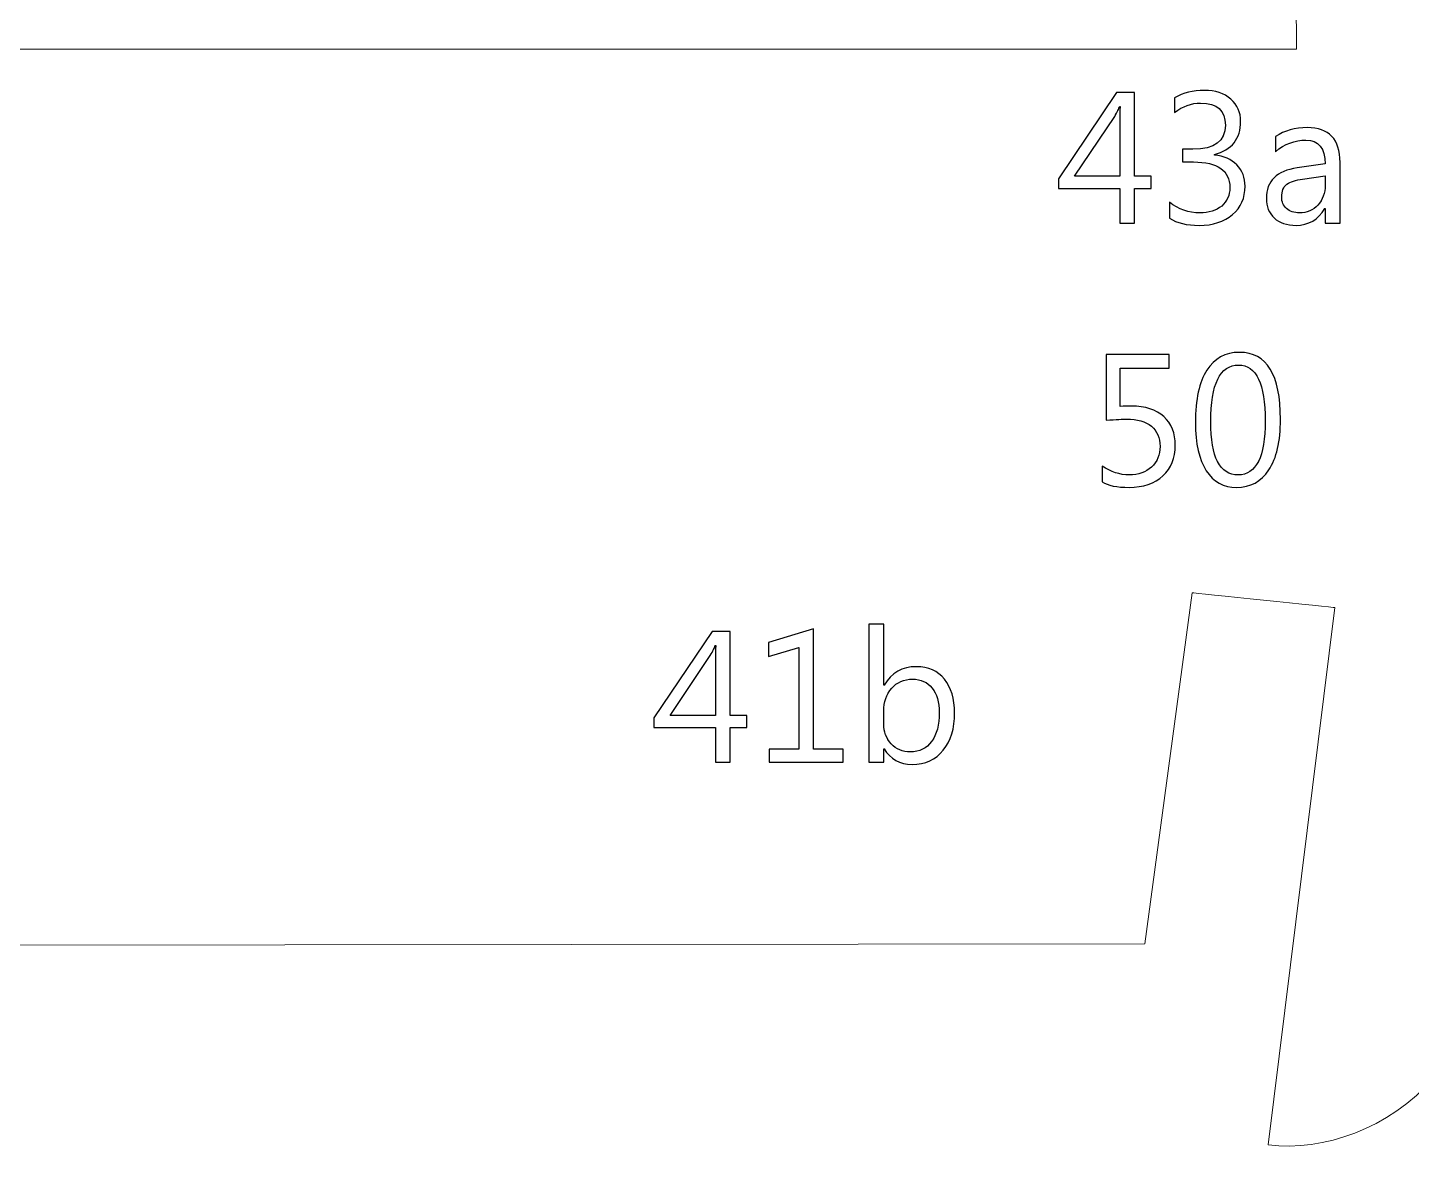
# Model space of a CAD drawing. Header units: centimetres. Extents: x -370 to 378, y -504 to 433.
# Drawn here: x 120.2 to 180, y 212.7 to 261.2 of the extents above; entities that cross this region are included whole.
import ezdxf

# ---------------------------------------------------------------- set-up
doc = ezdxf.new("R2010")
doc.units = ezdxf.units.CM
doc.header["$MEASUREMENT"] = 0
doc.layers.add('Camada 1', color=7, linetype='Continuous')
doc.layers.add('Camada 2', color=20, linetype='Continuous')

msp = doc.modelspace()

# ---------------------------------------------------------------- linework, layer by layer
at = {"layer": 'Camada 1', "lineweight": 9}
msp.add_open_spline([(216.721, 265.254), (216.721, 265.254), (230.116, 265.318), (230.116, 265.318), (230.116, 265.318), (230.116, 265.318), (230.103, 244.768), (230.103, 244.768), (230.103, 244.768), (230.103, 244.768), (236.36, 244.767), (236.36, 244.767), (236.36, 244.767), (236.36, 244.767), (236.371, 265.182), (236.371, 265.182), (236.371, 265.182), (236.371, 265.182), (256.209, 265.182), (256.209, 265.182), (256.209, 265.182), (256.209, 265.182), (256.209, 244.767), (256.209, 244.767), (256.209, 244.767), (256.209, 244.767), (262.443, 244.768), (262.443, 244.768), (262.443, 244.768), (262.443, 244.768), (262.445, 265.213), (262.445, 265.213), (262.445, 265.213), (262.445, 265.213), (282.346, 265.204), (282.346, 265.204), (282.346, 265.204), (282.346, 265.204), (282.296, 244.775), (282.296, 244.775), (282.296, 244.775), (282.296, 244.775), (288.629, 244.768), (288.629, 244.768), (288.629, 244.768), (288.629, 244.768), (288.652, 265.258), (288.652, 265.258), (288.652, 265.258), (288.652, 265.258), (308.479, 265.277), (308.479, 265.277), (308.479, 265.277), (308.479, 265.277), (308.479, 244.77), (308.479, 244.77), (308.479, 244.77), (308.479, 244.77), (314.689, 244.774), (314.689, 244.774), (314.689, 244.774), (314.689, 244.774), (314.79, 265.253), (314.79, 265.253), (314.79, 265.253), (314.79, 265.253), (334.828, 265.214), (334.828, 265.214), (334.828, 265.214), (334.828, 265.214), (334.892, 244.769), (334.892, 244.769), (334.892, 244.769), (334.892, 244.769), (341.063, 244.77), (341.063, 244.77), (341.063, 244.77), (341.063, 244.77), (341.094, 265.214), (341.094, 265.214), (341.094, 265.214), (341.094, 265.214), (366.922, 265.225), (366.922, 265.225), (366.922, 265.225), (366.922, 265.225), (366.966, 256.867), (366.966, 256.867), (366.966, 256.867), (366.966, 256.867), (360.754, 256.873), (360.754, 256.873), (360.754, 256.873), (360.754, 256.873), (360.754, 232.292), (360.754, 232.292), (360.754, 232.292), (360.754, 232.292), (366.964, 232.296), (366.964, 232.296), (366.964, 232.296), (366.964, 232.296), (366.963, 224.01), (366.963, 224.01), (366.963, 224.01), (366.963, 224.01), (210.199, 224.007), (210.199, 224.007), (210.199, 224.007), (210.199, 224.007), (210.193, 236.573), (210.193, 236.573), (210.193, 236.573), (210.193, 236.573), (189.145, 236.573), (189.145, 236.573), (189.145, 236.573), (185.916, 236.501), (184.439, 233.061), (184.413, 226.826), (184.413, 226.826), (184.673, 216.628), (178.684, 212.355), (173.821, 212.903), (173.821, 212.903), (173.821, 212.903), (176.697, 236.149), (176.697, 236.149), (176.697, 236.149), (176.697, 236.149), (170.539, 236.789), (170.539, 236.789), (170.539, 236.789), (170.539, 236.789), (168.49, 221.602), (168.49, 221.602), (168.49, 221.602), (168.49, 221.602), (4.291, 221.42), (4.291, 221.42), (4.291, 221.42), (4.291, 221.42), (4.288, 209.376), (4.288, 209.376), (4.288, 209.376), (4.288, 209.376), (-1.971, 209.374), (-1.971, 209.374), (-1.971, 209.374), (-1.971, 209.374), (-2.239, 168.069), (-2.239, 168.069), (-2.239, 168.069), (-2.239, 168.069), (-66.592, 160.863), (-66.592, 160.863), (-66.592, 160.863), (-66.592, 160.863), (-120.101, 160.892), (-120.101, 160.892), (-120.101, 160.892), (-122.907, 159.848), (-124.083, 157.497), (-123.291, 153.568), (-123.291, 153.568), (-123.291, 153.568), (-121.417, 147.705), (-121.417, 147.705), (-121.417, 147.705), (-119.664, 142.218), (-119.162, 139.073), (-123.559, 137.253), (-123.559, 137.253), (-123.559, 137.253), (-131.456, 134.303), (-131.456, 134.303), (-131.456, 134.303), (-142.328, 129.369), (-143.928, 118.845), (-139.185, 104.494), (-139.185, 104.494), (-136.723, 96.587), (-139.695, 91.079), (-144.309, 92.767), (-144.309, 92.767), (-144.309, 92.767), (-196.019, 110.18), (-196.019, 110.18), (-196.019, 110.18), (-194.826, 114.677), (-193.391, 119.174), (-191.716, 123.67), (-191.716, 123.67), (-191.716, 123.67), (-176.995, 117.362), (-176.995, 117.362), (-176.995, 117.362), (-176.995, 117.362), (-174.937, 123.295), (-174.937, 123.295), (-174.937, 123.295), (-174.937, 123.295), (-189.72, 129.603), (-189.72, 129.603), (-189.72, 129.603), (-187.47, 134.471), (-185.1, 139.218), (-182.609, 143.842), (-182.609, 143.842), (-182.609, 143.842), (-167.889, 135.786), (-167.889, 135.786), (-167.889, 135.786), (-167.889, 135.786), (-164.645, 141.095), (-164.645, 141.095), (-164.645, 141.095), (-164.645, 141.095), (-179.178, 149.214), (-179.178, 149.214), (-179.178, 149.214), (-176.797, 153.396), (-174.316, 157.382), (-171.694, 161.08), (-171.694, 161.08), (-171.694, 161.08), (-158.221, 152.024), (-158.221, 152.024), (-158.221, 152.024), (-158.221, 152.024), (-154.852, 157.145), (-154.852, 157.145), (-154.852, 157.145), (-154.852, 157.145), (-168.138, 166.201), (-168.138, 166.201), (-168.138, 166.201), (-165.271, 169.951), (-162.563, 173.777), (-160.029, 177.692), (-160.029, 177.692), (-160.029, 177.692), (-146.12, 169.011), (-146.12, 169.011), (-146.12, 169.011), (-146.12, 169.011), (-143.438, 174.444), (-143.438, 174.444), (-143.438, 174.444), (-143.438, 174.444), (-157.035, 183.25), (-157.035, 183.25), (-157.035, 183.25), (-151.695, 195.771), (-155.396, 206.053), (-170.299, 212.164), (-170.299, 212.164), (-196.331, 218.03), (-225.837, 215.086), (-252.767, 201.797), (-252.767, 201.797), (-272.125, 191.19), (-291.085, 177.8), (-311.371, 166), (-311.371, 166), (-321.658, 159.339), (-331.851, 153.367), (-342.736, 148.568), (-342.736, 148.568), (-346.86, 147.224), (-349.73, 146.708), (-351.28, 147.57), (-351.28, 147.57), (-360.973, 156.269), (-365.918, 177.156), (-365.135, 212.753), (-365.135, 212.753), (-363.041, 242.961), (-358.027, 262.687), (-349.489, 269.76), (-349.489, 269.76), (-341.694, 272.706), (-312.337, 273.158), (-268.236, 269.823), (-268.236, 269.823), (-238.219, 267.466), (-208.36, 264.64), (-178.599, 261.521), (-178.599, 261.521), (-161.15, 259.512), (-146.663, 274.84), (-133.661, 298.457), (-133.661, 298.457), (-137.932, 299.192), (-140.952, 302.511), (-141.329, 309.219), (-141.329, 309.219), (-141.246, 317.163), (-137.792, 321.124), (-131.21, 321.7), (-131.21, 321.7), (-128.465, 321.723), (-125.72, 321.692), (-122.976, 321.377), (-122.976, 321.377), (-119.251, 320.932), (-117.518, 322.574), (-117.641, 327.134), (-117.641, 327.134), (-117.641, 327.134), (-117.584, 336.153), (-117.584, 336.153), (-117.584, 336.153), (-117.584, 336.153), (-110.776, 336.152), (-110.776, 336.152), (-110.776, 336.152), (-110.776, 336.152), (-110.773, 349.137), (-110.773, 349.137), (-110.773, 349.137), (-110.773, 349.137), (-99.344, 349.13), (-99.344, 349.13), (-99.344, 349.13), (-99.344, 349.13), (-88.153, 362.878), (-88.153, 362.878), (-88.153, 362.878), (-88.153, 362.878), (-34.119, 362.869), (-34.119, 362.869), (-34.119, 362.869), (-34.119, 362.869), (-34.106, 340.512), (-34.106, 340.512), (-34.106, 340.512), (-34.106, 340.512), (-27.597, 340.514), (-27.597, 340.514), (-27.597, 340.514), (-27.597, 340.514), (-27.691, 325.715), (-27.691, 325.715), (-27.691, 325.715), (-27.873, 322.531), (-30.047, 321.13), (-33.358, 320.596), (-33.358, 320.596), (-33.358, 320.596), (-44.151, 320.594), (-44.151, 320.594), (-44.151, 320.594), (-44.151, 320.594), (-44.155, 311.191), (-44.155, 311.191), (-44.155, 311.191), (-44.155, 311.191), (-32.849, 311.191), (-32.849, 311.191), (-32.849, 311.191), (-18.571, 310.629), (-10.255, 308.442), (-6.272, 303.592), (-6.272, 303.592), (-3.714, 300.56), (-2.148, 297.196), (-2.032, 293.351), (-2.032, 293.351), (-2.032, 293.351), (-1.901, 274.856), (-1.901, 274.856), (-1.901, 274.856), (-1.901, 274.856), (4.408, 274.86), (4.408, 274.86), (4.408, 274.86), (4.408, 274.86), (4.426, 260.305), (4.426, 260.305), (4.426, 260.305), (4.426, 260.305), (175.044, 260.301), (175.044, 260.301), (175.044, 260.301), (175.044, 260.301), (175.017, 268.365), (175.017, 268.365), (175.017, 268.365), (179.182, 281.411), (183.274, 295.03), (187.51, 307.504), (187.51, 307.504), (189.372, 313.034), (192.544, 316.081), (197.008, 315.926), (197.008, 315.926), (202.874, 315.367), (206.189, 311.724), (207.985, 306.102), (207.985, 306.102), (211.365, 293.082), (213.787, 278.849), (216.721, 265.254)], degree=3, knots=[0, 0, 0, 0, 0.009804, 0.009804, 0.009804, 0.009804, 0.019608, 0.019608, 0.019608, 0.019608, 0.029412, 0.029412, 0.029412, 0.029412, 0.039216, 0.039216, 0.039216, 0.039216, 0.04902, 0.04902, 0.04902, 0.04902, 0.058824, 0.058824, 0.058824, 0.058824, 0.068627, 0.068627, 0.068627, 0.068627, 0.078431, 0.078431, 0.078431, 0.078431, 0.088235, 0.088235, 0.088235, 0.088235, 0.098039, 0.098039, 0.098039, 0.098039, 0.107843, 0.107843, 0.107843, 0.107843, 0.117647, 0.117647, 0.117647, 0.117647, 0.127451, 0.127451, 0.127451, 0.127451, 0.137255, 0.137255, 0.137255, 0.137255, 0.147059, 0.147059, 0.147059, 0.147059, 0.156863, 0.156863, 0.156863, 0.156863, 0.166667, 0.166667, 0.166667, 0.166667, 0.176471, 0.176471, 0.176471, 0.176471, 0.186275, 0.186275, 0.186275, 0.186275, 0.196078, 0.196078, 0.196078, 0.196078, 0.205882, 0.205882, 0.205882, 0.205882, 0.215686, 0.215686, 0.215686, 0.215686, 0.22549, 0.22549, 0.22549, 0.22549, 0.235294, 0.235294, 0.235294, 0.235294, 0.245098, 0.245098, 0.245098, 0.245098, 0.254902, 0.254902, 0.254902, 0.254902, 0.264706, 0.264706, 0.264706, 0.264706, 0.27451, 0.27451, 0.27451, 0.27451, 0.284314, 0.284314, 0.284314, 0.284314, 0.294118, 0.294118, 0.294118, 0.294118, 0.303922, 0.303922, 0.303922, 0.303922, 0.313725, 0.313725, 0.313725, 0.313726, 0.323529, 0.323529, 0.323529, 0.323529, 0.333333, 0.333333, 0.333333, 0.333333, 0.343137, 0.343137, 0.343137, 0.343137, 0.352941, 0.352941, 0.352941, 0.352941, 0.362745, 0.362745, 0.362745, 0.362745, 0.372549, 0.372549, 0.372549, 0.372549, 0.382353, 0.382353, 0.382353, 0.382353, 0.392157, 0.392157, 0.392157, 0.392157, 0.401961, 0.401961, 0.401961, 0.401961, 0.411765, 0.411765, 0.411765, 0.411765, 0.421569, 0.421569, 0.421569, 0.421569, 0.431373, 0.431373, 0.431373, 0.431373, 0.441176, 0.441176, 0.441176, 0.441176, 0.45098, 0.45098, 0.45098, 0.45098, 0.460784, 0.460784, 0.460784, 0.460784, 0.470588, 0.470588, 0.470588, 0.470588, 0.480392, 0.480392, 0.480392, 0.480392, 0.490196, 0.490196, 0.490196, 0.490196, 0.5, 0.5, 0.5, 0.5, 0.509804, 0.509804, 0.509804, 0.509804, 0.519608, 0.519608, 0.519608, 0.519608, 0.529412, 0.529412, 0.529412, 0.529412, 0.539216, 0.539216, 0.539216, 0.539216, 0.54902, 0.54902, 0.54902, 0.54902, 0.558824, 0.558824, 0.558824, 0.558824, 0.568627, 0.568627, 0.568627, 0.568627, 0.578431, 0.578431, 0.578431, 0.578431, 0.588235, 0.588235, 0.588235, 0.588235, 0.598039, 0.598039, 0.598039, 0.598039, 0.607843, 0.607843, 0.607843, 0.607843, 0.617647, 0.617647, 0.617647, 0.617647, 0.627451, 0.627451, 0.627451, 0.627451, 0.637255, 0.637255, 0.637255, 0.637255, 0.647059, 0.647059, 0.647059, 0.647059, 0.656863, 0.656863, 0.656863, 0.656863, 0.666667, 0.666667, 0.666667, 0.666667, 0.676471, 0.676471, 0.676471, 0.676471, 0.686275, 0.686275, 0.686275, 0.686275, 0.696078, 0.696078, 0.696078, 0.696078, 0.705882, 0.705882, 0.705882, 0.705882, 0.715686, 0.715686, 0.715686, 0.715686, 0.72549, 0.72549, 0.72549, 0.72549, 0.735294, 0.735294, 0.735294, 0.735294, 0.745098, 0.745098, 0.745098, 0.745098, 0.754902, 0.754902, 0.754902, 0.754902, 0.764706, 0.764706, 0.764706, 0.764706, 0.77451, 0.77451, 0.77451, 0.77451, 0.784314, 0.784314, 0.784314, 0.784314, 0.794118, 0.794118, 0.794118, 0.794118, 0.803922, 0.803922, 0.803922, 0.803922, 0.813725, 0.813725, 0.813725, 0.813726, 0.823529, 0.823529, 0.823529, 0.823529, 0.833333, 0.833333, 0.833333, 0.833333, 0.843137, 0.843137, 0.843137, 0.843137, 0.852941, 0.852941, 0.852941, 0.852941, 0.862745, 0.862745, 0.862745, 0.862745, 0.872549, 0.872549, 0.872549, 0.872549, 0.882353, 0.882353, 0.882353, 0.882353, 0.892157, 0.892157, 0.892157, 0.892157, 0.901961, 0.901961, 0.901961, 0.901961, 0.911765, 0.911765, 0.911765, 0.911765, 0.921569, 0.921569, 0.921569, 0.921569, 0.931373, 0.931373, 0.931373, 0.931373, 0.941176, 0.941176, 0.941176, 0.941176, 0.95098, 0.95098, 0.95098, 0.95098, 0.960784, 0.960784, 0.960784, 0.960784, 0.970588, 0.970588, 0.970588, 0.970588, 0.980392, 0.980392, 0.980392, 0.980392, 1, 1, 1, 1], dxfattribs=at)
at = {"layer": 'Camada 2'}
for points, knots in [([(169.557, 252.988), (169.557, 252.988), (169.557, 253.681), (169.557, 253.681), (169.557, 253.681), (169.943, 253.375), (170.379, 253.222), (170.865, 253.222), (170.865, 253.222), (171.26, 253.222), (171.574, 253.32), (171.81, 253.518), (171.81, 253.518), (172.045, 253.715), (172.162, 253.981), (172.162, 254.315), (172.162, 254.315), (172.162, 255.054), (171.638, 255.424), (170.59, 255.424), (170.59, 255.424), (170.59, 255.424), (170.121, 255.424), (170.121, 255.424), (170.121, 255.424), (170.121, 255.424), (170.121, 255.972), (170.121, 255.972), (170.121, 255.972), (170.121, 255.972), (170.568, 255.972), (170.568, 255.972), (170.568, 255.972), (171.502, 255.972), (171.968, 256.319), (171.968, 257.011), (171.968, 257.011), (171.968, 257.652), (171.612, 257.972), (170.9, 257.972), (170.9, 257.972), (170.502, 257.972), (170.127, 257.838), (169.775, 257.569), (169.775, 257.569), (169.775, 257.569), (169.775, 258.198), (169.775, 258.198), (169.775, 258.198), (170.137, 258.413), (170.566, 258.52), (171.06, 258.52), (171.06, 258.52), (171.535, 258.52), (171.916, 258.394), (172.202, 258.143), (172.202, 258.143), (172.487, 257.89), (172.63, 257.567), (172.63, 257.173), (172.63, 257.173), (172.63, 256.43), (172.252, 255.952), (171.495, 255.739), (171.495, 255.739), (171.495, 255.739), (171.495, 255.723), (171.495, 255.723), (171.495, 255.723), (171.901, 255.684), (172.224, 255.542), (172.463, 255.296), (172.463, 255.296), (172.703, 255.05), (172.823, 254.743), (172.823, 254.376), (172.823, 254.376), (172.823, 253.868), (172.642, 253.46), (172.277, 253.148), (172.277, 253.148), (171.913, 252.837), (171.433, 252.681), (170.838, 252.681), (170.838, 252.681), (170.301, 252.681), (169.874, 252.784), (169.557, 252.988)], [0, 0, 0, 0, 0.043478, 0.043478, 0.043478, 0.043478, 0.086957, 0.086957, 0.086957, 0.086957, 0.130435, 0.130435, 0.130435, 0.130435, 0.173913, 0.173913, 0.173913, 0.173913, 0.217391, 0.217391, 0.217391, 0.217391, 0.26087, 0.26087, 0.26087, 0.26087, 0.304348, 0.304348, 0.304348, 0.304348, 0.347826, 0.347826, 0.347826, 0.347826, 0.391304, 0.391304, 0.391304, 0.391304, 0.434783, 0.434783, 0.434783, 0.434783, 0.478261, 0.478261, 0.478261, 0.478261, 0.521739, 0.521739, 0.521739, 0.521739, 0.565217, 0.565217, 0.565217, 0.565217, 0.608696, 0.608696, 0.608696, 0.608696, 0.652174, 0.652174, 0.652174, 0.652174, 0.695652, 0.695652, 0.695652, 0.695652, 0.73913, 0.73913, 0.73913, 0.73913, 0.782609, 0.782609, 0.782609, 0.782609, 0.826087, 0.826087, 0.826087, 0.826087, 0.869565, 0.869565, 0.869565, 0.869565, 0.913043, 0.913043, 0.913043, 0.913043, 1, 1, 1, 1]), ([(168.767, 254.278), (168.767, 254.278), (168.041, 254.278), (168.041, 254.278), (168.041, 254.278), (168.041, 254.278), (168.041, 252.778), (168.041, 252.778), (168.041, 252.778), (168.041, 252.778), (167.404, 252.778), (167.404, 252.778), (167.404, 252.778), (167.404, 252.778), (167.404, 254.278), (167.404, 254.278), (167.404, 254.278), (167.404, 254.278), (164.75, 254.278), (164.75, 254.278), (164.75, 254.278), (164.75, 254.278), (164.75, 254.7), (164.75, 254.7), (164.75, 254.7), (164.75, 254.7), (167.262, 258.424), (167.262, 258.424), (167.262, 258.424), (167.262, 258.424), (168.041, 258.424), (168.041, 258.424), (168.041, 258.424), (168.041, 258.424), (168.041, 254.803), (168.041, 254.803), (168.041, 254.803), (168.041, 254.803), (168.767, 254.803), (168.767, 254.803), (168.767, 254.803), (168.767, 254.803), (168.767, 254.278), (168.767, 254.278)], [0, 0, 0, 0, 0.083333, 0.083333, 0.083333, 0.083333, 0.166667, 0.166667, 0.166667, 0.166667, 0.25, 0.25, 0.25, 0.25, 0.333333, 0.333333, 0.333333, 0.333333, 0.416667, 0.416667, 0.416667, 0.416667, 0.5, 0.5, 0.5, 0.5, 0.583333, 0.583333, 0.583333, 0.583333, 0.666667, 0.666667, 0.666667, 0.666667, 0.75, 0.75, 0.75, 0.75, 0.833333, 0.833333, 0.833333, 0.833333, 1, 1, 1, 1]), ([(167.404, 254.803), (167.404, 254.803), (167.404, 257.242), (167.404, 257.242), (167.404, 257.242), (167.404, 257.415), (167.409, 257.61), (167.42, 257.825), (167.42, 257.825), (167.42, 257.825), (167.404, 257.825), (167.404, 257.825), (167.404, 257.825), (167.367, 257.73), (167.295, 257.586), (167.187, 257.393), (167.187, 257.393), (167.187, 257.393), (165.451, 254.803), (165.451, 254.803), (165.451, 254.803), (165.451, 254.803), (167.404, 254.803), (167.404, 254.803)], [0, 0, 0, 0, 0.142857, 0.142857, 0.142857, 0.142857, 0.285714, 0.285714, 0.285714, 0.285714, 0.428571, 0.428571, 0.428571, 0.428571, 0.571429, 0.571429, 0.571429, 0.571429, 0.714286, 0.714286, 0.714286, 0.714286, 1, 1, 1, 1]), ([(176.928, 252.778), (176.928, 252.778), (176.283, 252.778), (176.283, 252.778), (176.283, 252.778), (176.283, 252.778), (176.283, 253.409), (176.283, 253.409), (176.283, 253.409), (176.283, 253.409), (176.267, 253.409), (176.267, 253.409), (176.267, 253.409), (175.986, 252.923), (175.573, 252.681), (175.026, 252.681), (175.026, 252.681), (174.624, 252.681), (174.31, 252.788), (174.083, 253.001), (174.083, 253.001), (173.855, 253.214), (173.742, 253.496), (173.742, 253.848), (173.742, 253.848), (173.742, 254.602), (174.186, 255.042), (175.073, 255.165), (175.073, 255.165), (175.073, 255.165), (176.283, 255.335), (176.283, 255.335), (176.283, 255.335), (176.283, 256.023), (176.006, 256.367), (175.452, 256.367), (175.452, 256.367), (174.967, 256.367), (174.529, 256.2), (174.138, 255.867), (174.138, 255.867), (174.138, 255.867), (174.138, 256.528), (174.138, 256.528), (174.138, 256.528), (174.534, 256.781), (174.99, 256.907), (175.507, 256.907), (175.507, 256.907), (176.455, 256.907), (176.928, 256.406), (176.928, 255.402), (176.928, 255.402), (176.928, 255.402), (176.928, 252.778), (176.928, 252.778)], [0, 0, 0, 0, 0.066667, 0.066667, 0.066667, 0.066667, 0.133333, 0.133333, 0.133333, 0.133333, 0.2, 0.2, 0.2, 0.2, 0.266667, 0.266667, 0.266667, 0.266667, 0.333333, 0.333333, 0.333333, 0.333333, 0.4, 0.4, 0.4, 0.4, 0.466667, 0.466667, 0.466667, 0.466667, 0.533333, 0.533333, 0.533333, 0.533333, 0.6, 0.6, 0.6, 0.6, 0.666667, 0.666667, 0.666667, 0.666667, 0.733333, 0.733333, 0.733333, 0.733333, 0.8, 0.8, 0.8, 0.8, 0.866667, 0.866667, 0.866667, 0.866667, 1, 1, 1, 1]), ([(176.283, 254.819), (176.283, 254.819), (175.31, 254.684), (175.31, 254.684), (175.31, 254.684), (175.01, 254.642), (174.784, 254.567), (174.632, 254.461), (174.632, 254.461), (174.48, 254.354), (174.404, 254.165), (174.404, 253.894), (174.404, 253.894), (174.404, 253.696), (174.474, 253.535), (174.615, 253.41), (174.615, 253.41), (174.755, 253.285), (174.943, 253.222), (175.175, 253.222), (175.175, 253.222), (175.496, 253.222), (175.761, 253.335), (175.97, 253.559), (175.97, 253.559), (176.178, 253.785), (176.283, 254.07), (176.283, 254.415), (176.283, 254.415), (176.283, 254.415), (176.283, 254.819), (176.283, 254.819)], [0, 0, 0, 0, 0.111111, 0.111111, 0.111111, 0.111111, 0.222222, 0.222222, 0.222222, 0.222222, 0.333333, 0.333333, 0.333333, 0.333333, 0.444444, 0.444444, 0.444444, 0.444444, 0.555556, 0.555556, 0.555556, 0.555556, 0.666667, 0.666667, 0.666667, 0.666667, 0.777778, 0.777778, 0.777778, 0.777778, 1, 1, 1, 1]), ([(166.635, 241.581), (166.635, 241.581), (166.635, 242.266), (166.635, 242.266), (166.635, 242.266), (167.02, 242.013), (167.413, 241.887), (167.812, 241.887), (167.812, 241.887), (168.211, 241.887), (168.532, 242), (168.777, 242.226), (168.777, 242.226), (169.02, 242.45), (169.143, 242.75), (169.143, 243.122), (169.143, 243.122), (169.143, 243.492), (169.018, 243.781), (168.769, 243.988), (168.769, 243.988), (168.519, 244.195), (168.163, 244.298), (167.698, 244.298), (167.698, 244.298), (167.54, 244.298), (167.245, 244.282), (166.812, 244.251), (166.812, 244.251), (166.812, 244.251), (166.812, 247.089), (166.812, 247.089), (166.812, 247.089), (166.812, 247.089), (169.546, 247.089), (169.546, 247.089), (169.546, 247.089), (169.546, 247.089), (169.546, 246.508), (169.546, 246.508), (169.546, 246.508), (169.546, 246.508), (167.425, 246.508), (167.425, 246.508), (167.425, 246.508), (167.425, 246.508), (167.425, 244.847), (167.425, 244.847), (167.425, 244.847), (167.598, 244.857), (167.758, 244.863), (167.906, 244.863), (167.906, 244.863), (168.509, 244.863), (168.977, 244.711), (169.308, 244.409), (169.308, 244.409), (169.639, 244.106), (169.804, 243.691), (169.804, 243.164), (169.804, 243.164), (169.804, 242.618), (169.627, 242.179), (169.27, 241.847), (169.27, 241.847), (168.914, 241.513), (168.425, 241.347), (167.805, 241.347), (167.805, 241.347), (167.282, 241.347), (166.892, 241.425), (166.635, 241.581)], [0, 0, 0, 0, 0.052632, 0.052632, 0.052632, 0.052632, 0.105263, 0.105263, 0.105263, 0.105263, 0.157895, 0.157895, 0.157895, 0.157895, 0.210526, 0.210526, 0.210526, 0.210526, 0.263158, 0.263158, 0.263158, 0.263158, 0.315789, 0.315789, 0.315789, 0.315789, 0.368421, 0.368421, 0.368421, 0.368421, 0.421053, 0.421053, 0.421053, 0.421053, 0.473684, 0.473684, 0.473684, 0.473684, 0.526316, 0.526316, 0.526316, 0.526316, 0.578947, 0.578947, 0.578947, 0.578947, 0.631579, 0.631579, 0.631579, 0.631579, 0.684211, 0.684211, 0.684211, 0.684211, 0.736842, 0.736842, 0.736842, 0.736842, 0.789474, 0.789474, 0.789474, 0.789474, 0.842105, 0.842105, 0.842105, 0.842105, 0.894737, 0.894737, 0.894737, 0.894737, 1, 1, 1, 1]), ([(172.455, 241.347), (171.895, 241.347), (171.458, 241.587), (171.145, 242.067), (171.145, 242.067), (170.832, 242.548), (170.675, 243.243), (170.675, 244.152), (170.675, 244.152), (170.675, 245.151), (170.839, 245.905), (171.165, 246.417), (171.165, 246.417), (171.492, 246.929), (171.964, 247.186), (172.581, 247.186), (172.581, 247.186), (173.762, 247.186), (174.352, 246.22), (174.352, 244.29), (174.352, 244.29), (174.352, 243.333), (174.186, 242.605), (173.852, 242.101), (173.852, 242.101), (173.519, 241.598), (173.053, 241.347), (172.455, 241.347)], [0, 0, 0, 0, 0.125, 0.125, 0.125, 0.125, 0.25, 0.25, 0.25, 0.25, 0.375, 0.375, 0.375, 0.375, 0.5, 0.5, 0.5, 0.5, 0.625, 0.625, 0.625, 0.625, 0.75, 0.75, 0.75, 0.75, 1, 1, 1, 1]), ([(172.544, 246.637), (171.739, 246.637), (171.336, 245.819), (171.336, 244.181), (171.336, 244.181), (171.336, 242.652), (171.731, 241.887), (172.522, 241.887), (172.522, 241.887), (173.301, 241.887), (173.691, 242.665), (173.691, 244.22), (173.691, 244.22), (173.691, 245.832), (173.309, 246.637), (172.544, 246.637)], [0, 0, 0, 0, 0.2, 0.2, 0.2, 0.2, 0.4, 0.4, 0.4, 0.4, 0.6, 0.6, 0.6, 0.6, 1, 1, 1, 1]), ([(155.44, 229.461), (155.44, 229.461), (152.246, 229.461), (152.246, 229.461), (152.246, 229.461), (152.246, 229.461), (152.246, 230.026), (152.246, 230.026), (152.246, 230.026), (152.246, 230.026), (153.521, 230.026), (153.521, 230.026), (153.521, 230.026), (153.521, 230.026), (153.521, 234.415), (153.521, 234.415), (153.521, 234.415), (153.521, 234.415), (152.214, 234.026), (152.214, 234.026), (152.214, 234.026), (152.214, 234.026), (152.214, 234.638), (152.214, 234.638), (152.214, 234.638), (152.214, 234.638), (154.166, 235.235), (154.166, 235.235), (154.166, 235.235), (154.166, 235.235), (154.166, 230.026), (154.166, 230.026), (154.166, 230.026), (154.166, 230.026), (155.44, 230.026), (155.44, 230.026), (155.44, 230.026), (155.44, 230.026), (155.44, 229.461), (155.44, 229.461)], [0, 0, 0, 0, 0.090909, 0.090909, 0.090909, 0.090909, 0.181818, 0.181818, 0.181818, 0.181818, 0.272727, 0.272727, 0.272727, 0.272727, 0.363636, 0.363636, 0.363636, 0.363636, 0.454545, 0.454545, 0.454545, 0.454545, 0.545455, 0.545455, 0.545455, 0.545455, 0.636364, 0.636364, 0.636364, 0.636364, 0.727273, 0.727273, 0.727273, 0.727273, 0.818182, 0.818182, 0.818182, 0.818182, 1, 1, 1, 1]), ([(157.214, 230.039), (157.214, 230.039), (157.198, 230.039), (157.198, 230.039), (157.198, 230.039), (157.198, 230.039), (157.198, 229.461), (157.198, 229.461), (157.198, 229.461), (157.198, 229.461), (156.553, 229.461), (156.553, 229.461), (156.553, 229.461), (156.553, 229.461), (156.553, 235.429), (156.553, 235.429), (156.553, 235.429), (156.553, 235.429), (157.198, 235.429), (157.198, 235.429), (157.198, 235.429), (157.198, 235.429), (157.198, 232.789), (157.198, 232.789), (157.198, 232.789), (157.198, 232.789), (157.214, 232.789), (157.214, 232.789), (157.214, 232.789), (157.531, 233.323), (157.997, 233.59), (158.608, 233.59), (158.608, 233.59), (159.126, 233.59), (159.53, 233.41), (159.823, 233.049), (159.823, 233.049), (160.116, 232.687), (160.263, 232.203), (160.263, 231.595), (160.263, 231.595), (160.263, 230.921), (160.099, 230.379), (159.771, 229.973), (159.771, 229.973), (159.441, 229.567), (158.992, 229.364), (158.422, 229.364), (158.422, 229.364), (157.89, 229.364), (157.487, 229.589), (157.214, 230.039)], [0, 0, 0, 0, 0.071429, 0.071429, 0.071429, 0.071429, 0.142857, 0.142857, 0.142857, 0.142857, 0.214286, 0.214286, 0.214286, 0.214286, 0.285714, 0.285714, 0.285714, 0.285714, 0.357143, 0.357143, 0.357143, 0.357143, 0.428571, 0.428571, 0.428571, 0.428571, 0.5, 0.5, 0.5, 0.5, 0.571429, 0.571429, 0.571429, 0.571429, 0.642857, 0.642857, 0.642857, 0.642857, 0.714286, 0.714286, 0.714286, 0.714286, 0.785714, 0.785714, 0.785714, 0.785714, 0.857143, 0.857143, 0.857143, 0.857143, 1, 1, 1, 1]), ([(151.279, 230.961), (151.279, 230.961), (150.553, 230.961), (150.553, 230.961), (150.553, 230.961), (150.553, 230.961), (150.553, 229.461), (150.553, 229.461), (150.553, 229.461), (150.553, 229.461), (149.916, 229.461), (149.916, 229.461), (149.916, 229.461), (149.916, 229.461), (149.916, 230.961), (149.916, 230.961), (149.916, 230.961), (149.916, 230.961), (147.262, 230.961), (147.262, 230.961), (147.262, 230.961), (147.262, 230.961), (147.262, 231.383), (147.262, 231.383), (147.262, 231.383), (147.262, 231.383), (149.775, 235.106), (149.775, 235.106), (149.775, 235.106), (149.775, 235.106), (150.553, 235.106), (150.553, 235.106), (150.553, 235.106), (150.553, 235.106), (150.553, 231.485), (150.553, 231.485), (150.553, 231.485), (150.553, 231.485), (151.279, 231.485), (151.279, 231.485), (151.279, 231.485), (151.279, 231.485), (151.279, 230.961), (151.279, 230.961)], [0, 0, 0, 0, 0.083333, 0.083333, 0.083333, 0.083333, 0.166667, 0.166667, 0.166667, 0.166667, 0.25, 0.25, 0.25, 0.25, 0.333333, 0.333333, 0.333333, 0.333333, 0.416667, 0.416667, 0.416667, 0.416667, 0.5, 0.5, 0.5, 0.5, 0.583333, 0.583333, 0.583333, 0.583333, 0.666667, 0.666667, 0.666667, 0.666667, 0.75, 0.75, 0.75, 0.75, 0.833333, 0.833333, 0.833333, 0.833333, 1, 1, 1, 1]), ([(149.916, 231.485), (149.916, 231.485), (149.916, 233.925), (149.916, 233.925), (149.916, 233.925), (149.916, 234.098), (149.921, 234.293), (149.932, 234.508), (149.932, 234.508), (149.932, 234.508), (149.916, 234.508), (149.916, 234.508), (149.916, 234.508), (149.879, 234.413), (149.807, 234.269), (149.699, 234.075), (149.699, 234.075), (149.699, 234.075), (147.963, 231.485), (147.963, 231.485), (147.963, 231.485), (147.963, 231.485), (149.916, 231.485), (149.916, 231.485)], [0, 0, 0, 0, 0.142857, 0.142857, 0.142857, 0.142857, 0.285714, 0.285714, 0.285714, 0.285714, 0.428571, 0.428571, 0.428571, 0.428571, 0.571429, 0.571429, 0.571429, 0.571429, 0.714286, 0.714286, 0.714286, 0.714286, 1, 1, 1, 1]), ([(157.198, 231.671), (157.198, 231.671), (157.198, 231.106), (157.198, 231.106), (157.198, 231.106), (157.198, 230.772), (157.307, 230.488), (157.523, 230.254), (157.523, 230.254), (157.74, 230.022), (158.015, 229.905), (158.349, 229.905), (158.349, 229.905), (158.74, 229.905), (159.046, 230.055), (159.268, 230.355), (159.268, 230.355), (159.49, 230.656), (159.601, 231.073), (159.601, 231.608), (159.601, 231.608), (159.601, 232.058), (159.498, 232.411), (159.289, 232.667), (159.289, 232.667), (159.083, 232.922), (158.802, 233.05), (158.447, 233.05), (158.447, 233.05), (158.072, 233.05), (157.769, 232.919), (157.541, 232.657), (157.541, 232.657), (157.312, 232.395), (157.198, 232.066), (157.198, 231.671)], [0, 0, 0, 0, 0.1, 0.1, 0.1, 0.1, 0.2, 0.2, 0.2, 0.2, 0.3, 0.3, 0.3, 0.3, 0.4, 0.4, 0.4, 0.4, 0.5, 0.5, 0.5, 0.5, 0.6, 0.6, 0.6, 0.6, 0.7, 0.7, 0.7, 0.7, 0.8, 0.8, 0.8, 0.8, 1, 1, 1, 1])]:
    msp.add_open_spline(points, degree=3, knots=knots, dxfattribs=at)
at = {"layer": 'Camada 2', "lineweight": 9}
for points, knots in [([(169.557, 252.988), (169.557, 252.988), (169.557, 253.681), (169.557, 253.681), (169.557, 253.681), (169.943, 253.375), (170.379, 253.222), (170.865, 253.222), (170.865, 253.222), (171.26, 253.222), (171.574, 253.32), (171.81, 253.518), (171.81, 253.518), (172.045, 253.715), (172.162, 253.981), (172.162, 254.315), (172.162, 254.315), (172.162, 255.054), (171.638, 255.424), (170.59, 255.424), (170.59, 255.424), (170.59, 255.424), (170.121, 255.424), (170.121, 255.424), (170.121, 255.424), (170.121, 255.424), (170.121, 255.972), (170.121, 255.972), (170.121, 255.972), (170.121, 255.972), (170.568, 255.972), (170.568, 255.972), (170.568, 255.972), (171.502, 255.972), (171.968, 256.319), (171.968, 257.011), (171.968, 257.011), (171.968, 257.652), (171.612, 257.972), (170.9, 257.972), (170.9, 257.972), (170.502, 257.972), (170.127, 257.838), (169.775, 257.569), (169.775, 257.569), (169.775, 257.569), (169.775, 258.198), (169.775, 258.198), (169.775, 258.198), (170.137, 258.413), (170.566, 258.52), (171.06, 258.52), (171.06, 258.52), (171.535, 258.52), (171.916, 258.394), (172.202, 258.143), (172.202, 258.143), (172.487, 257.89), (172.63, 257.567), (172.63, 257.173), (172.63, 257.173), (172.63, 256.43), (172.252, 255.952), (171.495, 255.739), (171.495, 255.739), (171.495, 255.739), (171.495, 255.723), (171.495, 255.723), (171.495, 255.723), (171.901, 255.684), (172.224, 255.542), (172.463, 255.296), (172.463, 255.296), (172.703, 255.05), (172.823, 254.743), (172.823, 254.376), (172.823, 254.376), (172.823, 253.868), (172.642, 253.46), (172.277, 253.148), (172.277, 253.148), (171.913, 252.837), (171.433, 252.681), (170.838, 252.681), (170.838, 252.681), (170.301, 252.681), (169.874, 252.784), (169.557, 252.988)], [0, 0, 0, 0, 0.043478, 0.043478, 0.043478, 0.043478, 0.086957, 0.086957, 0.086957, 0.086957, 0.130435, 0.130435, 0.130435, 0.130435, 0.173913, 0.173913, 0.173913, 0.173913, 0.217391, 0.217391, 0.217391, 0.217391, 0.26087, 0.26087, 0.26087, 0.26087, 0.304348, 0.304348, 0.304348, 0.304348, 0.347826, 0.347826, 0.347826, 0.347826, 0.391304, 0.391304, 0.391304, 0.391304, 0.434783, 0.434783, 0.434783, 0.434783, 0.478261, 0.478261, 0.478261, 0.478261, 0.521739, 0.521739, 0.521739, 0.521739, 0.565217, 0.565217, 0.565217, 0.565217, 0.608696, 0.608696, 0.608696, 0.608696, 0.652174, 0.652174, 0.652174, 0.652174, 0.695652, 0.695652, 0.695652, 0.695652, 0.73913, 0.73913, 0.73913, 0.73913, 0.782609, 0.782609, 0.782609, 0.782609, 0.826087, 0.826087, 0.826087, 0.826087, 0.869565, 0.869565, 0.869565, 0.869565, 0.913043, 0.913043, 0.913043, 0.913043, 1, 1, 1, 1]), ([(168.767, 254.278), (168.767, 254.278), (168.041, 254.278), (168.041, 254.278), (168.041, 254.278), (168.041, 254.278), (168.041, 252.778), (168.041, 252.778), (168.041, 252.778), (168.041, 252.778), (167.404, 252.778), (167.404, 252.778), (167.404, 252.778), (167.404, 252.778), (167.404, 254.278), (167.404, 254.278), (167.404, 254.278), (167.404, 254.278), (164.75, 254.278), (164.75, 254.278), (164.75, 254.278), (164.75, 254.278), (164.75, 254.7), (164.75, 254.7), (164.75, 254.7), (164.75, 254.7), (167.262, 258.424), (167.262, 258.424), (167.262, 258.424), (167.262, 258.424), (168.041, 258.424), (168.041, 258.424), (168.041, 258.424), (168.041, 258.424), (168.041, 254.803), (168.041, 254.803), (168.041, 254.803), (168.041, 254.803), (168.767, 254.803), (168.767, 254.803), (168.767, 254.803), (168.767, 254.803), (168.767, 254.278), (168.767, 254.278)], [0, 0, 0, 0, 0.083333, 0.083333, 0.083333, 0.083333, 0.166667, 0.166667, 0.166667, 0.166667, 0.25, 0.25, 0.25, 0.25, 0.333333, 0.333333, 0.333333, 0.333333, 0.416667, 0.416667, 0.416667, 0.416667, 0.5, 0.5, 0.5, 0.5, 0.583333, 0.583333, 0.583333, 0.583333, 0.666667, 0.666667, 0.666667, 0.666667, 0.75, 0.75, 0.75, 0.75, 0.833333, 0.833333, 0.833333, 0.833333, 1, 1, 1, 1]), ([(167.404, 254.803), (167.404, 254.803), (167.404, 257.242), (167.404, 257.242), (167.404, 257.242), (167.404, 257.415), (167.409, 257.61), (167.42, 257.825), (167.42, 257.825), (167.42, 257.825), (167.404, 257.825), (167.404, 257.825), (167.404, 257.825), (167.367, 257.73), (167.295, 257.586), (167.187, 257.393), (167.187, 257.393), (167.187, 257.393), (165.451, 254.803), (165.451, 254.803), (165.451, 254.803), (165.451, 254.803), (167.404, 254.803), (167.404, 254.803)], [0, 0, 0, 0, 0.142857, 0.142857, 0.142857, 0.142857, 0.285714, 0.285714, 0.285714, 0.285714, 0.428571, 0.428571, 0.428571, 0.428571, 0.571429, 0.571429, 0.571429, 0.571429, 0.714286, 0.714286, 0.714286, 0.714286, 1, 1, 1, 1]), ([(176.928, 252.778), (176.928, 252.778), (176.283, 252.778), (176.283, 252.778), (176.283, 252.778), (176.283, 252.778), (176.283, 253.409), (176.283, 253.409), (176.283, 253.409), (176.283, 253.409), (176.267, 253.409), (176.267, 253.409), (176.267, 253.409), (175.986, 252.923), (175.573, 252.681), (175.026, 252.681), (175.026, 252.681), (174.624, 252.681), (174.31, 252.788), (174.083, 253.001), (174.083, 253.001), (173.855, 253.214), (173.742, 253.496), (173.742, 253.848), (173.742, 253.848), (173.742, 254.602), (174.186, 255.042), (175.073, 255.165), (175.073, 255.165), (175.073, 255.165), (176.283, 255.335), (176.283, 255.335), (176.283, 255.335), (176.283, 256.023), (176.006, 256.367), (175.452, 256.367), (175.452, 256.367), (174.967, 256.367), (174.529, 256.2), (174.138, 255.867), (174.138, 255.867), (174.138, 255.867), (174.138, 256.528), (174.138, 256.528), (174.138, 256.528), (174.534, 256.781), (174.99, 256.907), (175.507, 256.907), (175.507, 256.907), (176.455, 256.907), (176.928, 256.406), (176.928, 255.402), (176.928, 255.402), (176.928, 255.402), (176.928, 252.778), (176.928, 252.778)], [0, 0, 0, 0, 0.066667, 0.066667, 0.066667, 0.066667, 0.133333, 0.133333, 0.133333, 0.133333, 0.2, 0.2, 0.2, 0.2, 0.266667, 0.266667, 0.266667, 0.266667, 0.333333, 0.333333, 0.333333, 0.333333, 0.4, 0.4, 0.4, 0.4, 0.466667, 0.466667, 0.466667, 0.466667, 0.533333, 0.533333, 0.533333, 0.533333, 0.6, 0.6, 0.6, 0.6, 0.666667, 0.666667, 0.666667, 0.666667, 0.733333, 0.733333, 0.733333, 0.733333, 0.8, 0.8, 0.8, 0.8, 0.866667, 0.866667, 0.866667, 0.866667, 1, 1, 1, 1]), ([(176.283, 254.819), (176.283, 254.819), (175.31, 254.684), (175.31, 254.684), (175.31, 254.684), (175.01, 254.642), (174.784, 254.567), (174.632, 254.461), (174.632, 254.461), (174.48, 254.354), (174.404, 254.165), (174.404, 253.894), (174.404, 253.894), (174.404, 253.696), (174.474, 253.535), (174.615, 253.41), (174.615, 253.41), (174.755, 253.285), (174.943, 253.222), (175.175, 253.222), (175.175, 253.222), (175.496, 253.222), (175.761, 253.335), (175.97, 253.559), (175.97, 253.559), (176.178, 253.785), (176.283, 254.07), (176.283, 254.415), (176.283, 254.415), (176.283, 254.415), (176.283, 254.819), (176.283, 254.819)], [0, 0, 0, 0, 0.111111, 0.111111, 0.111111, 0.111111, 0.222222, 0.222222, 0.222222, 0.222222, 0.333333, 0.333333, 0.333333, 0.333333, 0.444444, 0.444444, 0.444444, 0.444444, 0.555556, 0.555556, 0.555556, 0.555556, 0.666667, 0.666667, 0.666667, 0.666667, 0.777778, 0.777778, 0.777778, 0.777778, 1, 1, 1, 1]), ([(166.635, 241.581), (166.635, 241.581), (166.635, 242.266), (166.635, 242.266), (166.635, 242.266), (167.02, 242.013), (167.413, 241.887), (167.812, 241.887), (167.812, 241.887), (168.211, 241.887), (168.532, 242), (168.777, 242.226), (168.777, 242.226), (169.02, 242.45), (169.143, 242.75), (169.143, 243.122), (169.143, 243.122), (169.143, 243.492), (169.018, 243.781), (168.769, 243.988), (168.769, 243.988), (168.519, 244.195), (168.163, 244.298), (167.698, 244.298), (167.698, 244.298), (167.54, 244.298), (167.245, 244.282), (166.812, 244.251), (166.812, 244.251), (166.812, 244.251), (166.812, 247.089), (166.812, 247.089), (166.812, 247.089), (166.812, 247.089), (169.546, 247.089), (169.546, 247.089), (169.546, 247.089), (169.546, 247.089), (169.546, 246.508), (169.546, 246.508), (169.546, 246.508), (169.546, 246.508), (167.425, 246.508), (167.425, 246.508), (167.425, 246.508), (167.425, 246.508), (167.425, 244.847), (167.425, 244.847), (167.425, 244.847), (167.598, 244.857), (167.758, 244.863), (167.906, 244.863), (167.906, 244.863), (168.509, 244.863), (168.977, 244.711), (169.308, 244.409), (169.308, 244.409), (169.639, 244.106), (169.804, 243.691), (169.804, 243.164), (169.804, 243.164), (169.804, 242.618), (169.627, 242.179), (169.27, 241.847), (169.27, 241.847), (168.914, 241.513), (168.425, 241.347), (167.805, 241.347), (167.805, 241.347), (167.282, 241.347), (166.892, 241.425), (166.635, 241.581)], [0, 0, 0, 0, 0.052632, 0.052632, 0.052632, 0.052632, 0.105263, 0.105263, 0.105263, 0.105263, 0.157895, 0.157895, 0.157895, 0.157895, 0.210526, 0.210526, 0.210526, 0.210526, 0.263158, 0.263158, 0.263158, 0.263158, 0.315789, 0.315789, 0.315789, 0.315789, 0.368421, 0.368421, 0.368421, 0.368421, 0.421053, 0.421053, 0.421053, 0.421053, 0.473684, 0.473684, 0.473684, 0.473684, 0.526316, 0.526316, 0.526316, 0.526316, 0.578947, 0.578947, 0.578947, 0.578947, 0.631579, 0.631579, 0.631579, 0.631579, 0.684211, 0.684211, 0.684211, 0.684211, 0.736842, 0.736842, 0.736842, 0.736842, 0.789474, 0.789474, 0.789474, 0.789474, 0.842105, 0.842105, 0.842105, 0.842105, 0.894737, 0.894737, 0.894737, 0.894737, 1, 1, 1, 1]), ([(172.455, 241.347), (171.895, 241.347), (171.458, 241.587), (171.145, 242.067), (171.145, 242.067), (170.832, 242.548), (170.675, 243.243), (170.675, 244.152), (170.675, 244.152), (170.675, 245.151), (170.839, 245.905), (171.165, 246.417), (171.165, 246.417), (171.492, 246.929), (171.964, 247.186), (172.581, 247.186), (172.581, 247.186), (173.762, 247.186), (174.352, 246.22), (174.352, 244.29), (174.352, 244.29), (174.352, 243.333), (174.186, 242.605), (173.852, 242.101), (173.852, 242.101), (173.519, 241.598), (173.053, 241.347), (172.455, 241.347)], [0, 0, 0, 0, 0.125, 0.125, 0.125, 0.125, 0.25, 0.25, 0.25, 0.25, 0.375, 0.375, 0.375, 0.375, 0.5, 0.5, 0.5, 0.5, 0.625, 0.625, 0.625, 0.625, 0.75, 0.75, 0.75, 0.75, 1, 1, 1, 1]), ([(172.544, 246.637), (171.739, 246.637), (171.336, 245.819), (171.336, 244.181), (171.336, 244.181), (171.336, 242.652), (171.731, 241.887), (172.522, 241.887), (172.522, 241.887), (173.301, 241.887), (173.691, 242.665), (173.691, 244.22), (173.691, 244.22), (173.691, 245.832), (173.309, 246.637), (172.544, 246.637)], [0, 0, 0, 0, 0.2, 0.2, 0.2, 0.2, 0.4, 0.4, 0.4, 0.4, 0.6, 0.6, 0.6, 0.6, 1, 1, 1, 1]), ([(155.44, 229.461), (155.44, 229.461), (152.246, 229.461), (152.246, 229.461), (152.246, 229.461), (152.246, 229.461), (152.246, 230.026), (152.246, 230.026), (152.246, 230.026), (152.246, 230.026), (153.521, 230.026), (153.521, 230.026), (153.521, 230.026), (153.521, 230.026), (153.521, 234.415), (153.521, 234.415), (153.521, 234.415), (153.521, 234.415), (152.214, 234.026), (152.214, 234.026), (152.214, 234.026), (152.214, 234.026), (152.214, 234.638), (152.214, 234.638), (152.214, 234.638), (152.214, 234.638), (154.166, 235.235), (154.166, 235.235), (154.166, 235.235), (154.166, 235.235), (154.166, 230.026), (154.166, 230.026), (154.166, 230.026), (154.166, 230.026), (155.44, 230.026), (155.44, 230.026), (155.44, 230.026), (155.44, 230.026), (155.44, 229.461), (155.44, 229.461)], [0, 0, 0, 0, 0.090909, 0.090909, 0.090909, 0.090909, 0.181818, 0.181818, 0.181818, 0.181818, 0.272727, 0.272727, 0.272727, 0.272727, 0.363636, 0.363636, 0.363636, 0.363636, 0.454545, 0.454545, 0.454545, 0.454545, 0.545455, 0.545455, 0.545455, 0.545455, 0.636364, 0.636364, 0.636364, 0.636364, 0.727273, 0.727273, 0.727273, 0.727273, 0.818182, 0.818182, 0.818182, 0.818182, 1, 1, 1, 1]), ([(157.214, 230.039), (157.214, 230.039), (157.198, 230.039), (157.198, 230.039), (157.198, 230.039), (157.198, 230.039), (157.198, 229.461), (157.198, 229.461), (157.198, 229.461), (157.198, 229.461), (156.553, 229.461), (156.553, 229.461), (156.553, 229.461), (156.553, 229.461), (156.553, 235.429), (156.553, 235.429), (156.553, 235.429), (156.553, 235.429), (157.198, 235.429), (157.198, 235.429), (157.198, 235.429), (157.198, 235.429), (157.198, 232.789), (157.198, 232.789), (157.198, 232.789), (157.198, 232.789), (157.214, 232.789), (157.214, 232.789), (157.214, 232.789), (157.531, 233.323), (157.997, 233.59), (158.608, 233.59), (158.608, 233.59), (159.126, 233.59), (159.53, 233.41), (159.823, 233.049), (159.823, 233.049), (160.116, 232.687), (160.263, 232.203), (160.263, 231.595), (160.263, 231.595), (160.263, 230.921), (160.099, 230.379), (159.771, 229.973), (159.771, 229.973), (159.441, 229.567), (158.992, 229.364), (158.422, 229.364), (158.422, 229.364), (157.89, 229.364), (157.487, 229.589), (157.214, 230.039)], [0, 0, 0, 0, 0.071429, 0.071429, 0.071429, 0.071429, 0.142857, 0.142857, 0.142857, 0.142857, 0.214286, 0.214286, 0.214286, 0.214286, 0.285714, 0.285714, 0.285714, 0.285714, 0.357143, 0.357143, 0.357143, 0.357143, 0.428571, 0.428571, 0.428571, 0.428571, 0.5, 0.5, 0.5, 0.5, 0.571429, 0.571429, 0.571429, 0.571429, 0.642857, 0.642857, 0.642857, 0.642857, 0.714286, 0.714286, 0.714286, 0.714286, 0.785714, 0.785714, 0.785714, 0.785714, 0.857143, 0.857143, 0.857143, 0.857143, 1, 1, 1, 1]), ([(151.279, 230.961), (151.279, 230.961), (150.553, 230.961), (150.553, 230.961), (150.553, 230.961), (150.553, 230.961), (150.553, 229.461), (150.553, 229.461), (150.553, 229.461), (150.553, 229.461), (149.916, 229.461), (149.916, 229.461), (149.916, 229.461), (149.916, 229.461), (149.916, 230.961), (149.916, 230.961), (149.916, 230.961), (149.916, 230.961), (147.262, 230.961), (147.262, 230.961), (147.262, 230.961), (147.262, 230.961), (147.262, 231.383), (147.262, 231.383), (147.262, 231.383), (147.262, 231.383), (149.775, 235.106), (149.775, 235.106), (149.775, 235.106), (149.775, 235.106), (150.553, 235.106), (150.553, 235.106), (150.553, 235.106), (150.553, 235.106), (150.553, 231.485), (150.553, 231.485), (150.553, 231.485), (150.553, 231.485), (151.279, 231.485), (151.279, 231.485), (151.279, 231.485), (151.279, 231.485), (151.279, 230.961), (151.279, 230.961)], [0, 0, 0, 0, 0.083333, 0.083333, 0.083333, 0.083333, 0.166667, 0.166667, 0.166667, 0.166667, 0.25, 0.25, 0.25, 0.25, 0.333333, 0.333333, 0.333333, 0.333333, 0.416667, 0.416667, 0.416667, 0.416667, 0.5, 0.5, 0.5, 0.5, 0.583333, 0.583333, 0.583333, 0.583333, 0.666667, 0.666667, 0.666667, 0.666667, 0.75, 0.75, 0.75, 0.75, 0.833333, 0.833333, 0.833333, 0.833333, 1, 1, 1, 1]), ([(149.916, 231.485), (149.916, 231.485), (149.916, 233.925), (149.916, 233.925), (149.916, 233.925), (149.916, 234.098), (149.921, 234.293), (149.932, 234.508), (149.932, 234.508), (149.932, 234.508), (149.916, 234.508), (149.916, 234.508), (149.916, 234.508), (149.879, 234.413), (149.807, 234.269), (149.699, 234.075), (149.699, 234.075), (149.699, 234.075), (147.963, 231.485), (147.963, 231.485), (147.963, 231.485), (147.963, 231.485), (149.916, 231.485), (149.916, 231.485)], [0, 0, 0, 0, 0.142857, 0.142857, 0.142857, 0.142857, 0.285714, 0.285714, 0.285714, 0.285714, 0.428571, 0.428571, 0.428571, 0.428571, 0.571429, 0.571429, 0.571429, 0.571429, 0.714286, 0.714286, 0.714286, 0.714286, 1, 1, 1, 1]), ([(157.198, 231.671), (157.198, 231.671), (157.198, 231.106), (157.198, 231.106), (157.198, 231.106), (157.198, 230.772), (157.307, 230.488), (157.523, 230.254), (157.523, 230.254), (157.74, 230.022), (158.015, 229.905), (158.349, 229.905), (158.349, 229.905), (158.74, 229.905), (159.046, 230.055), (159.268, 230.355), (159.268, 230.355), (159.49, 230.656), (159.601, 231.073), (159.601, 231.608), (159.601, 231.608), (159.601, 232.058), (159.498, 232.411), (159.289, 232.667), (159.289, 232.667), (159.083, 232.922), (158.802, 233.05), (158.447, 233.05), (158.447, 233.05), (158.072, 233.05), (157.769, 232.919), (157.541, 232.657), (157.541, 232.657), (157.312, 232.395), (157.198, 232.066), (157.198, 231.671)], [0, 0, 0, 0, 0.1, 0.1, 0.1, 0.1, 0.2, 0.2, 0.2, 0.2, 0.3, 0.3, 0.3, 0.3, 0.4, 0.4, 0.4, 0.4, 0.5, 0.5, 0.5, 0.5, 0.6, 0.6, 0.6, 0.6, 0.7, 0.7, 0.7, 0.7, 0.8, 0.8, 0.8, 0.8, 1, 1, 1, 1])]:
    msp.add_open_spline(points, degree=3, knots=knots, dxfattribs=at)

doc.saveas('drawing.dxf')
